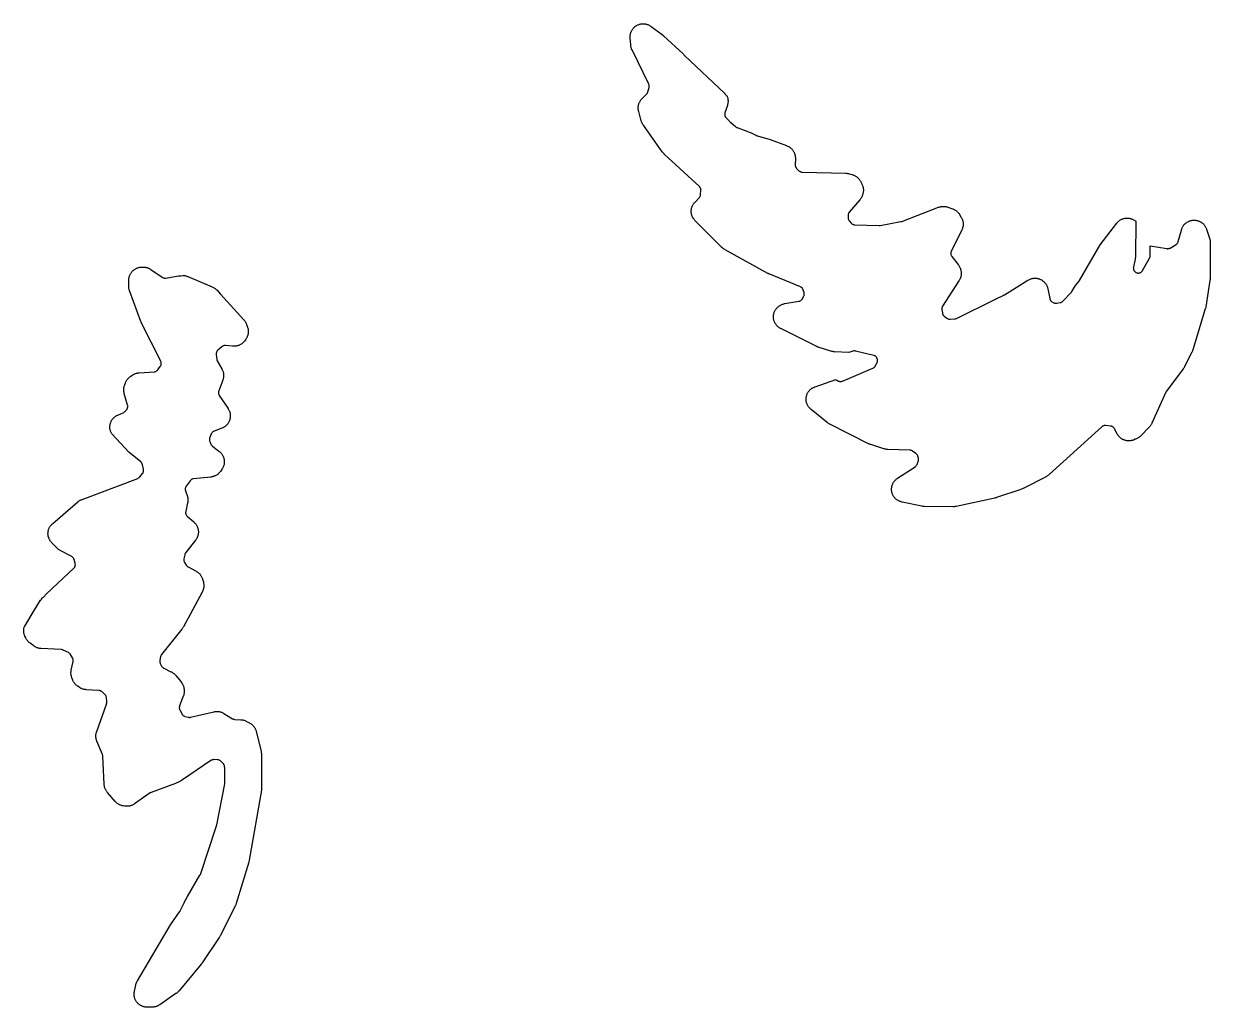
# Model space of a CAD drawing. Header units: millimetres. Extents: x 14 to 181, y 40 to 292.
# Drawn here: x 13.6 to 85, y 83.3 to 142.5 of the extents above; entities that cross this region are included whole.
import ezdxf

# ---------------------------------------------------------------- set-up
doc = ezdxf.new("R2010")
doc.units = ezdxf.units.MM
doc.layers.add('CUT', color=7, linetype='CONTINUOUS')

msp = doc.modelspace()

# ---------------------------------------------------------------- linework, layer by layer
at = {"layer": 'CUT'}
for points in [[(51.0946, 142.4201), (51.1366, 142.4053), (51.1675, 142.3928), (51.2078, 142.3739), (51.2373, 142.3584), (51.2756, 142.3357), (51.3127, 142.3111), (51.3309, 142.2984), (51.9989, 141.8071), (52.0186, 141.7918), (52.0667, 141.752), (52.0856, 141.7356), (53.266, 140.6464), (53.2838, 140.616), (53.2992, 140.5924), (53.3168, 140.5703), (53.3363, 140.5499), (55.7594, 138.254), (55.775, 138.2384), (55.8056, 138.2065), (55.8345, 138.1731), (55.8549, 138.1471), (55.8804, 138.111), (55.8982, 138.0831), (55.9201, 138.0447), (55.921, 138.0427), (55.9298, 138.0144), (55.9404, 137.9732), (55.947, 137.9419), (55.9537, 137.8998), (55.9572, 137.868), (55.9598, 137.8255), (55.9603, 137.7935), (55.959, 137.7509), (55.9565, 137.7191), (55.9511, 137.6768), (55.9455, 137.6453), (55.9362, 137.6037), (55.9248, 137.5626), (55.9187, 137.5422), (55.7729, 137.0967), (55.7654, 137.0695), (55.7605, 137.0417), (55.7582, 137.0136), (55.7585, 136.9853), (55.7616, 136.9572), (55.7672, 136.9296), (55.7755, 136.9026), (55.7862, 136.8764), (55.7993, 136.8515), (55.8148, 136.8278), (55.8324, 136.8057), (55.8519, 136.7854), (55.992, 136.6531), (56.0036, 136.6325), (56.0221, 136.6067), (56.0432, 136.5829), (56.0667, 136.5615), (56.0923, 136.5427), (56.1198, 136.5268), (56.1324, 136.5203), (56.3996, 136.2678), (56.4229, 136.2479), (56.4481, 136.2305), (56.475, 136.2158), (56.5032, 136.2039), (57.3529, 135.8951), (57.6727, 135.7313), (57.6978, 135.7199), (57.7237, 135.7108), (58.4866, 135.4832), (59.4839, 135.1208), (59.504, 135.113), (59.5437, 135.0963), (59.5825, 135.0778), (59.6109, 135.0626), (59.6479, 135.0405), (59.6747, 135.0226), (59.7093, 134.9971), (59.7343, 134.9767), (59.7664, 134.948), (59.7893, 134.9253), (59.8184, 134.8936), (59.8391, 134.8689), (59.8651, 134.8346), (59.8833, 134.808), (59.9059, 134.7713), (59.9215, 134.7431), (59.9405, 134.7045), (59.9533, 134.6749), (59.9685, 134.6346), (59.9784, 134.604), (59.9897, 134.5624), (59.9967, 134.5309), (60.0039, 134.4885), (60.0078, 134.4565), (60.011, 134.4136), (60.0121, 134.3706), (60.0122, 134.3491), (60.004, 133.9716), (60.0048, 133.9418), (60.0086, 133.9122), (60.0153, 133.8831), (60.0249, 133.8549), (60.0372, 133.8277), (60.0522, 133.8019), (60.0696, 133.7777), (60.0894, 133.7553), (60.227, 133.6146), (60.2482, 133.5949), (60.2713, 133.5774), (60.2959, 133.5621), (60.3218, 133.5493), (60.3489, 133.539), (60.3768, 133.5314), (60.4053, 133.5266), (60.4342, 133.5245), (63.049, 133.4606), (63.0685, 133.4597), (63.1074, 133.4571), (63.1463, 133.4527), (63.1752, 133.4482), (63.2135, 133.4405), (63.2514, 133.4312), (63.2702, 133.4261), (63.435, 133.3779), (63.4563, 133.371), (63.4986, 133.3563), (63.5401, 133.3395), (63.5706, 133.3254), (63.6103, 133.3045), (63.6391, 133.2874), (63.6765, 133.2628), (63.7036, 133.2429), (63.7383, 133.2146), (63.7633, 133.1921), (63.795, 133.1605), (63.8176, 133.1357), (63.8461, 133.1011), (63.8661, 133.0741), (63.8909, 133.0369), (63.9139, 132.9984), (63.9249, 132.9789), (64.0106, 132.8178), (64.0203, 132.7985), (64.0388, 132.7593), (64.0553, 132.7193), (64.0663, 132.6888), (64.0789, 132.6474), (64.0869, 132.6159), (64.0955, 132.5735), (64.1004, 132.5414), (64.1049, 132.4984), (64.1067, 132.466), (64.107, 132.4227), (64.1057, 132.3903), (64.1019, 132.3472), (64.0975, 132.315), (64.0895, 132.2725), (64.082, 132.2409), (64.07, 132.1993), (64.056, 132.1584), (64.0485, 132.138), (64.0357, 132.1057), (64.0259, 132.083), (64.0053, 132.0383), (63.9822, 131.9947), (63.9631, 131.963), (63.9354, 131.9222), (63.9055, 131.8831), (63.89, 131.8639), (63.2564, 131.1215), (63.2387, 131.0987), (63.2234, 131.0744), (63.2104, 131.0486), (63.2, 131.0218), (63.1922, 130.9941), (63.1871, 130.9657), (63.1847, 130.937), (63.1851, 130.9082), (63.1947, 130.7527), (63.1979, 130.7237), (63.2039, 130.6951), (63.2127, 130.6672), (63.2242, 130.6404), (63.2382, 130.6147), (63.2546, 130.5906), (63.2733, 130.5682), (63.3754, 130.457), (63.3966, 130.4362), (63.4197, 130.4175), (63.4446, 130.4012), (63.471, 130.3875), (63.4986, 130.3764), (63.5271, 130.3681), (63.5563, 130.3627), (63.5859, 130.3602), (65.0514, 130.3096), (65.0845, 130.3103), (65.1172, 130.3146), (66.3592, 130.5483), (66.3854, 130.5545), (66.4109, 130.563), (68.6336, 131.4139), (68.6549, 131.4214), (68.6978, 131.4354), (68.7414, 131.4473), (68.7745, 131.4545), (68.819, 131.4619), (68.8526, 131.4658), (68.8977, 131.4687), (68.9315, 131.4692), (68.9766, 131.4675), (69.0103, 131.4646), (69.0551, 131.4585), (69.0883, 131.4522), (69.1322, 131.4416), (69.1755, 131.4288), (69.197, 131.4219), (69.4631, 131.3286), (69.4842, 131.3206), (69.5259, 131.3036), (69.5667, 131.2845), (69.5965, 131.2687), (69.6352, 131.2456), (69.6633, 131.2269), (69.6995, 131.2001), (69.7256, 131.1786), (69.7589, 131.1483), (69.7827, 131.1244), (69.8128, 131.0909), (69.8341, 131.0647), (69.8608, 131.0284), (69.8855, 130.9908), (69.8975, 130.9716), (69.9972, 130.8023), (70.008, 130.7827), (70.0288, 130.7431), (70.0476, 130.7024), (70.0601, 130.6713), (70.0748, 130.629), (70.0841, 130.5968), (70.0945, 130.5532), (70.1006, 130.5202), (70.1066, 130.4759), (70.1094, 130.4424), (70.111, 130.3977), (70.1105, 130.3641), (70.1075, 130.3195), (70.1037, 130.2861), (70.0963, 130.242), (70.0892, 130.2092), (70.0775, 130.166), (70.0671, 130.1341), (70.0512, 130.0922), (70.0332, 130.0512), (70.0237, 130.031), (69.3971, 128.7771), (69.3848, 128.7491), (69.3755, 128.72), (69.3691, 128.6901), (69.3659, 128.6597), (69.3657, 128.6291), (69.3687, 128.5987), (69.3748, 128.5687), (69.3838, 128.5395), (69.3958, 128.5114), (69.4107, 128.4846), (69.4281, 128.4595), (69.8063, 127.9705), (69.8207, 127.9508), (69.8484, 127.9107), (69.8738, 127.8692), (69.8912, 127.8371), (69.912, 127.793), (69.9258, 127.7592), (69.9418, 127.7132), (69.9552, 127.6664), (69.9612, 127.6428), (69.9684, 127.6114), (69.9729, 127.5894), (69.9807, 127.5452), (69.9863, 127.5006), (69.9888, 127.467), (69.9899, 127.422), (69.9891, 127.3884), (69.9857, 127.3436), (69.9815, 127.3101), (69.9737, 127.2659), (69.9662, 127.2331), (69.954, 127.1898), (69.9433, 127.1579), (69.9268, 127.1161), (69.9129, 127.0854), (69.8924, 127.0454), (69.8699, 127.0065), (69.8581, 126.9873), (68.8755, 125.4702), (68.8605, 125.4441), (68.8481, 125.4167), (68.8385, 125.3881), (68.8318, 125.3588), (68.8281, 125.3289), (68.8275, 125.2988), (68.8298, 125.2688), (68.8564, 125.0618), (68.8616, 125.0328), (68.8696, 125.0044), (68.8804, 124.9769), (68.8938, 124.9506), (68.9098, 124.9258), (68.9281, 124.9027), (68.9485, 124.8814), (68.971, 124.8623), (69.1337, 124.7371), (69.1591, 124.7195), (69.1862, 124.7047), (69.2146, 124.6927), (69.2441, 124.6837), (69.2744, 124.6778), (69.3051, 124.675), (69.336, 124.6754), (69.5938, 124.692), (69.6233, 124.6954), (69.6523, 124.7016), (69.6806, 124.7107), (69.7078, 124.7226), (72.054, 125.8853), (72.0699, 125.8927), (72.0943, 125.9051), (72.0973, 125.9067), (72.5511, 126.1316), (72.5631, 126.1379), (72.5794, 126.1469), (72.5912, 126.1538), (74.0099, 127.0248), (74.0285, 127.0357), (74.0664, 127.0565), (74.1052, 127.0754), (74.1349, 127.0882), (74.1754, 127.1034), (74.2062, 127.1133), (74.2479, 127.1245), (74.2795, 127.1314), (74.3221, 127.1385), (74.3542, 127.1424), (74.3973, 127.1454), (74.4297, 127.1461), (74.4728, 127.145), (74.5051, 127.1426), (74.548, 127.1374), (74.5799, 127.1319), (74.6221, 127.1226), (74.6533, 127.1141), (74.6944, 127.1008), (74.7246, 127.0893), (74.7642, 127.0721), (74.7933, 127.0578), (74.8311, 127.0369), (74.8586, 127.0199), (74.8942, 126.9954), (74.9199, 126.9758), (74.953, 126.9481), (74.9768, 126.9261), (75.0071, 126.8953), (75.0286, 126.8712), (75.0558, 126.8376), (75.075, 126.8115), (75.0988, 126.7755), (75.1154, 126.7477), (75.1356, 126.7096), (75.1494, 126.6803), (75.166, 126.6404), (75.1769, 126.6099), (75.1895, 126.5686), (75.2002, 126.5268), (75.205, 126.5057), (75.3244, 125.9183), (75.3317, 125.8897), (75.3418, 125.8618), (75.3546, 125.8352), (75.37, 125.8099), (75.3878, 125.7862), (75.4078, 125.7644), (75.4299, 125.7447), (75.4538, 125.7273), (75.4793, 125.7123), (75.5586, 125.6708), (75.5838, 125.6591), (75.61, 125.6497), (75.6369, 125.6429), (75.6643, 125.6385), (75.692, 125.6367), (75.7198, 125.6374), (75.7474, 125.6408), (75.9416, 125.6734), (75.9727, 125.6804), (76.0029, 125.6906), (76.0318, 125.7039), (76.0592, 125.7203), (76.0847, 125.7394), (76.108, 125.7612), (76.61, 126.2825), (76.6325, 126.3087), (76.6518, 126.3374), (76.8731, 126.71), (77.0814, 126.9656), (77.0957, 126.9847), (77.1085, 127.0048), (78.35, 129.1496), (79.3492, 130.4486), (79.3634, 130.4661), (79.3925, 130.5002), (79.4233, 130.5329), (79.4476, 130.5563), (79.4815, 130.5857), (79.508, 130.6065), (79.5447, 130.6325), (79.5731, 130.6505), (79.6122, 130.6726), (79.6423, 130.6877), (79.6834, 130.7059), (79.7148, 130.7179), (79.7576, 130.7319), (79.79, 130.7407), (79.8339, 130.7503), (79.8671, 130.7559), (79.9118, 130.7611), (79.9454, 130.7633), (79.9903, 130.764), (80.0239, 130.7628), (80.0687, 130.7591), (80.1021, 130.7546), (80.1462, 130.7463), (80.179, 130.7385), (80.2221, 130.7259), (80.2539, 130.7149), (80.2956, 130.6981), (80.3261, 130.6839), (80.3659, 130.663), (80.3949, 130.6459), (80.4324, 130.6211), (80.4595, 130.6012), (80.4944, 130.5728), (80.5061, 130.5622), (80.4771, 128.4624), (80.4763, 128.4401), (80.4735, 128.3956), (80.4684, 128.3513), (80.4612, 128.3073), (80.4571, 128.2854), (80.3566, 127.8186), (80.3518, 127.7895), (80.3499, 127.7601), (80.3509, 127.7307), (80.3547, 127.7015), (80.3614, 127.6728), (80.3709, 127.6449), (80.3831, 127.6181), (80.3979, 127.5926), (80.415, 127.5687), (80.4345, 127.5466), (80.456, 127.5265), (80.4794, 127.5086), (80.5044, 127.4931), (80.5308, 127.4801), (80.5584, 127.4697), (80.5869, 127.4621), (80.6159, 127.4574), (80.6453, 127.4555), (80.6747, 127.4565), (80.7039, 127.4604), (80.7326, 127.4671), (80.7605, 127.4766), (80.7873, 127.4888), (80.8128, 127.5035), (80.8367, 127.5207), (80.8588, 127.5402), (80.8789, 127.5617), (80.8968, 127.5851), (80.9123, 127.6101), (81.3249, 128.3554), (81.3382, 128.3826), (81.3486, 128.4109), (81.3562, 128.4401), (81.3608, 128.4699), (81.3624, 128.5001), (81.3637, 129.0836), (82.3607, 128.9234), (82.3902, 128.9201), (82.42, 128.9198), (82.4496, 128.9224), (82.4788, 128.928), (82.5073, 128.9364), (82.5348, 128.9476), (82.5611, 128.9614), (82.922, 129.1751), (82.9462, 129.1911), (82.9687, 129.2093), (82.9894, 129.2296), (83.0081, 129.2518), (83.0244, 129.2757), (83.0385, 129.301), (83.05, 129.3276), (83.0588, 129.3552), (83.2444, 130.0441), (83.2507, 130.0653), (83.2642, 130.1074), (83.2799, 130.1487), (83.2931, 130.1791), (83.3127, 130.2187), (83.3288, 130.2476), (83.3522, 130.2851), (83.3711, 130.3123), (83.3981, 130.3474), (83.4196, 130.3726), (83.4498, 130.4048), (83.4737, 130.4278), (83.507, 130.4569), (83.533, 130.4774), (83.5689, 130.5031), (83.5968, 130.5209), (83.6352, 130.543), (83.6646, 130.558), (83.705, 130.5762), (83.7358, 130.5883), (83.7777, 130.6024), (83.8095, 130.6114), (83.8526, 130.6213), (83.8852, 130.6272), (83.9291, 130.6328), (83.9621, 130.6354), (84.0063, 130.6367), (84.0394, 130.6361), (84.0835, 130.6331), (84.1164, 130.6292), (84.16, 130.6219), (84.1923, 130.6148), (84.235, 130.6032), (84.2665, 130.593), (84.3078, 130.5772), (84.3381, 130.564), (84.3777, 130.5443), (84.4066, 130.5281), (84.444, 130.5046), (84.4712, 130.4857), (84.5062, 130.4586), (84.5314, 130.4371), (84.5635, 130.4068), (84.5864, 130.3829), (84.6155, 130.3495), (84.6359, 130.3235), (84.6615, 130.2875), (84.6794, 130.2596), (84.7013, 130.2212), (84.7163, 130.1917), (84.7344, 130.1513), (84.7505, 130.1102), (84.758, 130.0894), (84.9363, 129.5563), (84.9435, 129.5329), (84.9564, 129.4857), (84.9668, 129.4379), (84.9727, 129.4017), (84.9778, 129.353), (84.9803, 129.3042), (84.9808, 129.2797), (84.973, 127.1378), (84.9726, 127.1206), (84.9712, 127.0863), (84.9684, 127.0521), (84.9644, 127.018), (84.962, 127.001), (84.7147, 125.4318), (84.7088, 125.4013), (84.6915, 125.3258), (84.6835, 125.2958), (83.9397, 122.8418), (83.9335, 122.823), (83.9205, 122.7858), (83.9058, 122.7492), (83.8895, 122.7133), (83.8809, 122.6955), (83.4383, 121.8233), (83.4288, 121.8057), (83.4092, 121.7709), (83.388, 121.737), (83.3653, 121.7041), (83.3536, 121.6879), (82.3425, 120.3505), (82.3237, 120.3223), (82.3081, 120.2922), (81.4704, 118.4227), (81.4616, 118.4043), (81.4432, 118.3678), (81.4233, 118.3323), (81.4071, 118.3063), (81.384, 118.2727), (81.3655, 118.2484), (81.3395, 118.217), (81.312, 118.1869), (81.2979, 118.1721), (80.7721, 117.6448), (80.7545, 117.6281), (80.7185, 117.5956), (80.6807, 117.5652), (80.6512, 117.5439), (80.6104, 117.5177), (80.5788, 117.4997), (80.5354, 117.478), (80.4909, 117.4588), (80.4684, 117.4497), (80.3581, 117.4088), (80.3376, 117.4017), (80.2962, 117.3886), (80.2543, 117.3775), (80.2225, 117.3707), (80.1797, 117.3637), (80.1474, 117.36), (80.1041, 117.3572), (80.0716, 117.3566), (80.0283, 117.3579), (79.9959, 117.3605), (79.9528, 117.366), (79.9208, 117.3716), (79.8785, 117.3813), (79.8472, 117.39), (79.806, 117.4036), (79.7757, 117.4153), (79.736, 117.4329), (79.707, 117.4474), (79.6692, 117.4687), (79.6417, 117.486), (79.6061, 117.5109), (79.5804, 117.5307), (79.5473, 117.5589), (79.5237, 117.5811), (79.4935, 117.6123), (79.4721, 117.6367), (79.4451, 117.6707), (79.4261, 117.6971), (79.4025, 117.7335), (79.3806, 117.7709), (79.3702, 117.79), (79.2155, 118.0878), (79.2005, 118.1134), (79.1831, 118.1374), (79.1634, 118.1596), (79.1416, 118.1797), (79.118, 118.1976), (79.0926, 118.213), (79.0659, 118.2259), (79.0381, 118.236), (79.0093, 118.2434), (78.98, 118.2479), (78.6836, 118.2785), (78.6557, 118.28), (78.6277, 118.279), (78.5999, 118.2753), (78.5727, 118.2691), (78.5461, 118.2604), (78.5204, 118.2492), (78.4959, 118.2357), (78.4727, 118.2199), (78.4511, 118.2021), (75.2877, 115.3278), (75.2726, 115.3147), (75.2419, 115.2892), (75.2102, 115.2651), (75.1856, 115.2481), (75.1518, 115.2269), (75.1171, 115.2072), (75.0995, 115.1978), (73.7155, 114.4923), (73.6858, 114.4785), (73.6103, 114.4467), (73.5797, 114.4351), (72.1257, 113.9441), (72.1015, 113.9367), (72.0407, 113.9199), (72.0161, 113.9139), (69.6979, 113.4118), (69.6733, 113.4071), (69.6237, 113.3993), (69.5738, 113.3942), (69.5237, 113.3919), (69.4986, 113.3914), (67.7883, 113.4084), (67.7665, 113.4092), (67.723, 113.4117), (67.6796, 113.4164), (67.6365, 113.4231), (67.6151, 113.427), (66.4384, 113.6704), (66.4169, 113.6754), (66.3741, 113.6865), (66.332, 113.6996), (66.3009, 113.711), (66.2602, 113.7282), (66.2304, 113.7426), (66.1916, 113.7637), (66.1633, 113.781), (66.1268, 113.8058), (66.1004, 113.8257), (66.0664, 113.854), (66.0421, 113.8764), (66.0111, 113.9079), (65.9891, 113.9326), (65.9613, 113.967), (65.9418, 113.9937), (65.9176, 114.0307), (65.9008, 114.0592), (65.8803, 114.0983), (65.8664, 114.1284), (65.8498, 114.1693), (65.8389, 114.2006), (65.8264, 114.2429), (65.8187, 114.2751), (65.8104, 114.3185), (65.8058, 114.3513), (65.8019, 114.3953), (65.8005, 114.4284), (65.8009, 114.4725), (65.8028, 114.5056), (65.8075, 114.5495), (65.8126, 114.5822), (65.8216, 114.6255), (65.8299, 114.6575), (65.8431, 114.6996), (65.8545, 114.7307), (65.8718, 114.7714), (65.8862, 114.8012), (65.9074, 114.84), (65.9246, 114.8682), (65.9495, 114.9047), (65.9694, 114.9311), (65.9978, 114.965), (66.0202, 114.9893), (66.0517, 115.0203), (66.0764, 115.0423), (66.1108, 115.07), (66.1466, 115.096), (66.1647, 115.1086), (67.2196, 115.7998), (67.2446, 115.818), (67.2675, 115.8387), (67.2882, 115.8617), (67.3064, 115.8867), (67.322, 115.9134), (67.3347, 115.9416), (67.4065, 116.1256), (67.4153, 116.1517), (67.4217, 116.1784), (67.4257, 116.2057), (67.4271, 116.2331), (67.4259, 116.2606), (67.4223, 116.2879), (67.4162, 116.3147), (67.3826, 116.4362), (67.3733, 116.4643), (67.3613, 116.4914), (67.3467, 116.5172), (67.3296, 116.5414), (67.3102, 116.5637), (67.2887, 116.5841), (67.2653, 116.6022), (67.0587, 116.7465), (67.0341, 116.762), (67.0082, 116.775), (66.9811, 116.7854), (66.9532, 116.7932), (66.9246, 116.7982), (66.8956, 116.8005), (65.5703, 116.8391), (65.5493, 116.8402), (65.5074, 116.8434), (65.4656, 116.8486), (65.4345, 116.8539), (65.3934, 116.8629), (65.3528, 116.8739), (65.3326, 116.8798), (64.5447, 117.1321), (64.5281, 117.1377), (64.495, 117.1497), (64.4625, 117.163), (64.4305, 117.1776), (64.4147, 117.1852), (62.0808, 118.3593), (62.0592, 118.3709), (62.0168, 118.3952), (61.9757, 118.4218), (61.9362, 118.4506), (61.9168, 118.4655), (60.9547, 119.2496), (60.9382, 119.2637), (60.9059, 119.2927), (60.875, 119.3233), (60.853, 119.3473), (60.8252, 119.3807), (60.8056, 119.4067), (60.7812, 119.4426), (60.7642, 119.4704), (60.7434, 119.5085), (60.7291, 119.5377), (60.7121, 119.5777), (60.7007, 119.6082), (60.6876, 119.6496), (60.6792, 119.681), (60.6701, 119.7235), (60.6649, 119.7556), (60.6599, 119.7988), (60.6578, 119.8313), (60.657, 119.8747), (60.658, 119.9072), (60.6614, 119.9505), (60.6655, 119.9828), (60.6731, 120.0256), (60.6804, 120.0573), (60.692, 120.0992), (60.7023, 120.1301), (60.7179, 120.1706), (60.7311, 120.2003), (60.7506, 120.2392), (60.7666, 120.2675), (60.7897, 120.3043), (60.8084, 120.3309), (60.835, 120.3653), (60.8561, 120.39), (60.8859, 120.4217), (60.9093, 120.4443), (60.942, 120.4729), (60.9674, 120.4931), (61.0027, 120.5185), (61.0301, 120.5361), (61.0676, 120.558), (61.0965, 120.5729), (61.136, 120.591), (61.1763, 120.6072), (61.1967, 120.6148), (62.4394, 121.0444), (62.4566, 121.0309), (62.4813, 121.0152), (62.5075, 121.002), (62.615, 120.9542), (62.6437, 120.9431), (62.6734, 120.9351), (62.7037, 120.9301), (62.7344, 120.9283), (62.7651, 120.9296), (62.7955, 120.934), (62.8253, 120.9416), (62.8542, 120.9521), (64.6739, 121.7244), (64.6992, 121.7366), (64.7232, 121.751), (64.7458, 121.7676), (64.7667, 121.7863), (64.7858, 121.8068), (64.8029, 121.829), (64.8178, 121.8528), (64.9205, 122.0341), (64.9338, 122.0605), (64.9444, 122.0881), (64.9523, 122.1166), (64.9573, 122.1457), (64.9594, 122.1752), (64.9586, 122.2048), (64.9549, 122.2341), (64.9506, 122.2585), (64.9442, 122.2868), (64.9351, 122.3143), (64.9233, 122.3408), (64.9091, 122.3661), (64.8925, 122.3899), (64.8737, 122.4119), (64.8529, 122.432), (64.8302, 122.4501), (64.8058, 122.4658), (64.7801, 122.4792), (64.7532, 122.4899), (64.7253, 122.4981), (63.6359, 122.7603), (63.6086, 122.7655), (63.581, 122.7682), (63.5532, 122.7684), (63.5255, 122.7659), (63.4981, 122.7609), (63.4714, 122.7534), (63.2322, 122.6741), (62.3616, 122.717), (62.3423, 122.7183), (62.3039, 122.7219), (62.2656, 122.7271), (62.2371, 122.7322), (62.1994, 122.7407), (62.1622, 122.7507), (62.1436, 122.7562), (61.4402, 122.979), (61.4237, 122.9846), (61.391, 122.9964), (61.3588, 123.0094), (61.3271, 123.0236), (61.3114, 123.0311), (59.1388, 124.1112), (59.1189, 124.1217), (59.0797, 124.1437), (59.0416, 124.1677), (59.014, 124.187), (58.9785, 124.2146), (58.953, 124.2366), (58.9204, 124.2677), (58.8972, 124.2921), (58.8679, 124.3263), (58.8473, 124.3529), (58.8215, 124.3898), (58.8036, 124.4184), (58.7817, 124.4577), (58.7668, 124.4879), (58.7489, 124.5292), (58.737, 124.5607), (58.7233, 124.6036), (58.7147, 124.6362), (58.7054, 124.6802), (58.7, 124.7135), (58.6951, 124.7582), (58.6931, 124.7918), (58.6927, 124.8368), (58.6941, 124.8705), (58.6982, 124.9153), (58.703, 124.9487), (58.7115, 124.9928), (58.7196, 125.0256), (58.7325, 125.0687), (58.7438, 125.1004), (58.7609, 125.142), (58.7753, 125.1725), (58.7965, 125.2122), (58.8139, 125.2411), (58.839, 125.2784), (58.8592, 125.3054), (58.8878, 125.3401), (58.9106, 125.3649), (58.9426, 125.3966), (58.9761, 125.4265), (58.9933, 125.4411), (58.9971, 125.4442), (59.0156, 125.4583), (59.0533, 125.4857), (59.0923, 125.511), (59.1225, 125.5285), (59.164, 125.5496), (59.1958, 125.5639), (59.2392, 125.5807), (59.2724, 125.5915), (59.3173, 125.6037), (59.3628, 125.6136), (59.3857, 125.6179), (60.2182, 125.7537), (60.2481, 125.7602), (60.2772, 125.7697), (60.3052, 125.782), (60.3317, 125.7972), (60.3566, 125.815), (60.3795, 125.8352), (60.4003, 125.8577), (60.4187, 125.8821), (60.4344, 125.9083), (60.5103, 126.0502), (60.5228, 126.0764), (60.5326, 126.1037), (60.5398, 126.1318), (60.5442, 126.1605), (60.5458, 126.1895), (60.5446, 126.2185), (60.5406, 126.2472), (60.5339, 126.2754), (60.4879, 126.4338), (60.4781, 126.4621), (60.4655, 126.4893), (60.4503, 126.5151), (60.4326, 126.5392), (60.4126, 126.5615), (60.3904, 126.5817), (60.3664, 126.5995), (60.3407, 126.6149), (60.3136, 126.6276), (58.4653, 127.3851), (58.4417, 127.3956), (58.3835, 127.4234), (58.3606, 127.4352), (55.7868, 128.8536), (55.7687, 128.8641), (55.733, 128.886), (55.6983, 128.9095), (55.6732, 128.9284), (55.6409, 128.955), (55.6099, 128.9832), (55.5947, 128.9976), (53.9848, 130.6), (53.9697, 130.6158), (53.9403, 130.6481), (53.9124, 130.6818), (53.8928, 130.708), (53.8684, 130.7442), (53.8514, 130.7722), (53.8306, 130.8106), (53.8165, 130.8401), (53.7995, 130.8804), (53.7883, 130.9111), (53.7753, 130.9528), (53.7671, 130.9845), (53.7582, 131.0273), (53.7531, 131.0596), (53.7484, 131.103), (53.7464, 131.1357), (53.746, 131.1794), (53.7472, 131.2121), (53.751, 131.2556), (53.7554, 131.2881), (53.7634, 131.331), (53.7709, 131.3629), (53.783, 131.4048), (53.7936, 131.4358), (53.8097, 131.4764), (53.8233, 131.5062), (53.8433, 131.5451), (53.8596, 131.5734), (53.8833, 131.6101), (53.9023, 131.6367), (53.9294, 131.671), (53.9582, 131.7039), (53.9729, 131.72), (54.2284, 131.9853), (54.248, 132.0078), (54.2653, 132.0323), (54.2801, 132.0583), (54.2923, 132.0856), (54.3016, 132.114), (54.3081, 132.1432), (54.3116, 132.1729), (54.3282, 132.4166), (54.3288, 132.4463), (54.3264, 132.4759), (54.3211, 132.5052), (54.313, 132.5337), (54.302, 132.5613), (54.2884, 132.5877), (54.2722, 132.6126), (54.2537, 132.6358), (54.2329, 132.6571), (52.1251, 134.6117), (52.1086, 134.6278), (52.0765, 134.6608), (52.0461, 134.6954), (52.0176, 134.7315), (52.0037, 134.7499), (50.8672, 136.3477), (50.8562, 136.364), (50.8348, 136.3971), (50.8149, 136.431), (50.801, 136.4571), (50.7842, 136.4926), (50.7727, 136.5198), (50.759, 136.5567), (50.7469, 136.5941), (50.7413, 136.613), (50.585, 137.1815), (50.5797, 137.2027), (50.5702, 137.2455), (50.5628, 137.2887), (50.5588, 137.3213), (50.5555, 137.3649), (50.5547, 137.3978), (50.5558, 137.4416), (50.5582, 137.4743), (50.5635, 137.5178), (50.569, 137.5502), (50.5786, 137.5929), (50.5872, 137.6246), (50.6009, 137.6662), (50.6126, 137.6969), (50.6302, 137.737), (50.6449, 137.7664), (50.6663, 137.8046), (50.6837, 137.8324), (50.7088, 137.8684), (50.7288, 137.8943), (50.7573, 137.9277), (50.7873, 137.9596), (50.8027, 137.9752), (51.0577, 138.2212), (51.0769, 138.2414), (51.094, 138.2634), (51.1091, 138.2869), (51.1219, 138.3116), (51.1324, 138.3375), (51.1404, 138.3642), (51.205, 138.6216), (51.2108, 138.651), (51.2137, 138.6808), (51.2135, 138.7108), (51.2104, 138.7406), (51.2043, 138.7699), (51.1954, 138.7985), (51.1836, 138.826), (50.1836, 140.8767), (50.1747, 140.8963), (50.1577, 140.9357), (50.1426, 140.976), (50.1328, 141.0067), (50.1216, 141.0482), (50.1148, 141.0797), (50.1076, 141.1221), (50.1025, 141.1648), (50.1005, 141.1862), (50.0707, 141.6034), (50.0696, 141.6256), (50.0687, 141.6701), (50.0699, 141.7146), (50.0725, 141.7478), (50.0781, 141.792), (50.0839, 141.8248), (50.0939, 141.8682), (50.1029, 141.9003), (50.1171, 141.9425), (50.1293, 141.9735), (50.1476, 142.0141), (50.1628, 142.0438), (50.185, 142.0823), (50.2031, 142.1104), (50.229, 142.1466), (50.2497, 142.1727), (50.2791, 142.2061), (50.3023, 142.2301), (50.3348, 142.2604), (50.3603, 142.282), (50.3956, 142.309), (50.4231, 142.3279), (50.461, 142.3513), (50.4902, 142.3674), (50.5301, 142.3869), (50.5608, 142.4001), (50.6025, 142.4156), (50.6343, 142.4256), (50.6774, 142.4369), (50.71, 142.4438), (50.7539, 142.4507), (50.7871, 142.4543), (50.8315, 142.4569), (50.8649, 142.4572), (50.9093, 142.4555), (50.9425, 142.4525), (50.9866, 142.4463), (51.0194, 142.44), (51.0626, 142.4295)], [(16.5707, 110.298), (16.553, 110.3226), (16.5328, 110.3453), (16.5105, 110.3659), (16.4862, 110.3841), (16.4602, 110.3998), (15.7708, 110.7683), (15.7512, 110.7794), (15.7127, 110.8026), (15.6754, 110.8276), (15.6484, 110.8477), (15.6138, 110.8763), (15.5807, 110.9067), (15.5645, 110.9222), (15.2692, 111.2206), (15.2543, 111.2365), (15.2252, 111.2688), (15.1978, 111.3025), (15.1785, 111.3287), (15.1544, 111.3649), (15.1377, 111.3929), (15.1172, 111.4312), (15.1033, 111.4606), (15.0867, 111.5008), (15.0756, 111.5314), (15.0629, 111.573), (15.0549, 111.6046), (15.0463, 111.6472), (15.0413, 111.6793), (15.0368, 111.7226), (15.035, 111.7551), (15.0347, 111.7986), (15.0361, 111.8311), (15.04, 111.8744), (15.0445, 111.9066), (15.0525, 111.9494), (15.0601, 111.981), (15.0722, 112.0228), (15.0828, 112.0536), (15.0989, 112.0939), (15.1125, 112.1236), (15.1324, 112.1622), (15.1487, 112.1904), (15.1723, 112.2269), (15.1912, 112.2534), (15.2182, 112.2875), (15.2396, 112.312), (15.2698, 112.3433), (15.3014, 112.3731), (15.3176, 112.3876), (16.8334, 113.6849), (16.8485, 113.6972), (16.8792, 113.7213), (16.9109, 113.744), (16.9354, 113.76), (16.969, 113.7798), (16.9947, 113.7936), (17.0299, 113.8105), (17.0658, 113.8259), (17.0839, 113.8331), (20.4342, 115.0976), (20.4633, 115.1105), (20.491, 115.1263), (20.5168, 115.145), (20.5404, 115.1663), (20.5617, 115.19), (20.7246, 115.3919), (20.7424, 115.4165), (20.7577, 115.4428), (20.7703, 115.4706), (20.78, 115.4995), (20.7867, 115.5292), (20.7903, 115.5594), (20.7909, 115.5899), (20.7884, 115.6202), (20.7828, 115.6502), (20.7151, 115.9324), (20.7073, 115.9592), (20.6971, 115.9852), (20.6844, 116.0102), (20.6696, 116.0338), (20.6526, 116.056), (20.6335, 116.0765), (20.6127, 116.0951), (19.895, 116.6792), (19.411, 117.1925), (18.8765, 117.7744), (18.8669, 117.7897), (18.8504, 117.8192), (18.8304, 117.8598), (18.817, 117.8909), (18.8012, 117.9332), (18.7909, 117.9655), (18.7794, 118.0092), (18.7724, 118.0423), (18.7654, 118.087), (18.7618, 118.1206), (18.7592, 118.1658), (18.759, 118.1996), (18.761, 118.2448), (18.7642, 118.2785), (18.7707, 118.3232), (18.7773, 118.3565), (18.7883, 118.4003), (18.7981, 118.4327), (18.8135, 118.4752), (18.8265, 118.5065), (18.846, 118.5472), (18.8622, 118.577), (18.8857, 118.6156), (18.9047, 118.6436), (18.932, 118.6797), (18.9537, 118.7056), (18.9845, 118.7388), (19.0087, 118.7624), (19.0426, 118.7923), (19.0691, 118.8134), (19.1058, 118.8397), (19.1343, 118.858), (19.1735, 118.8806), (19.2138, 118.9011), (19.2342, 118.9108), (19.5927, 119.0713), (19.6194, 119.0849), (19.6446, 119.1011), (19.668, 119.1197), (19.6895, 119.1406), (19.7088, 119.1635), (19.7734, 119.2483), (19.7908, 119.2738), (19.8055, 119.3009), (19.8173, 119.3294), (19.8261, 119.3589), (19.8319, 119.3892), (19.8345, 119.4199), (19.834, 119.4507), (19.8303, 119.4813), (19.8234, 119.5114), (19.6275, 120.2069), (19.6216, 120.23), (19.6112, 120.2764), (19.6032, 120.3233), (19.599, 120.3587), (19.596, 120.4062), (19.5957, 120.4419), (19.5977, 120.4895), (19.6011, 120.5249), (19.6082, 120.572), (19.6153, 120.607), (19.6273, 120.653), (19.6417, 120.6984), (19.6496, 120.7209), (19.6978, 120.8489), (19.7066, 120.8704), (19.7252, 120.913), (19.746, 120.9545), (19.7631, 120.9848), (19.7881, 121.024), (19.8083, 121.0524), (19.8372, 121.0888), (19.8602, 121.1149), (19.8927, 121.1481), (19.9182, 121.1717), (19.954, 121.2014), (19.9912, 121.2293), (20.0102, 121.2427), (20.111, 121.3102), (20.1309, 121.3228), (20.1713, 121.3469), (20.2129, 121.3689), (20.2449, 121.3837), (20.2886, 121.4012), (20.3219, 121.4125), (20.3672, 121.4254), (20.4016, 121.4332), (20.4479, 121.4412), (20.4947, 121.4468), (20.5181, 121.449), (21.4147, 121.5092), (21.443, 121.5124), (21.4709, 121.5183), (21.498, 121.5269), (21.5243, 121.5379), (21.5493, 121.5515), (21.573, 121.5673), (21.5951, 121.5853), (21.6154, 121.6053), (21.617, 121.6073), (21.6223, 121.6127), (21.6405, 121.6349), (21.6896, 121.701), (21.7922, 121.8362), (21.8093, 121.8613), (21.8238, 121.8881), (21.8356, 121.9162), (21.8444, 121.9453), (21.8502, 121.9752), (21.8505, 121.9792), (21.8507, 121.9803), (21.8525, 122.0007), (21.8529, 122.0055), (21.8529, 122.0057), (21.8533, 122.0103), (21.8529, 122.0404), (21.8494, 122.0704), (21.8429, 122.0999), (21.8336, 122.1285), (21.8213, 122.1561), (20.6513, 124.4744), (20.6358, 124.5098), (20.6264, 124.5332), (19.9502, 126.3536), (19.9437, 126.3724), (19.9315, 126.4103), (19.921, 126.4487), (19.9144, 126.4777), (19.9073, 126.5169), (19.9033, 126.5465), (19.8997, 126.5861), (19.8979, 126.6259), (19.8974, 126.6458), (19.8968, 127.0126), (19.8973, 127.0341), (19.8992, 127.077), (19.9033, 127.1197), (19.9078, 127.1516), (19.9159, 127.1938), (19.9234, 127.225), (19.9355, 127.2663), (19.946, 127.2967), (19.962, 127.3365), (19.9753, 127.3658), (19.995, 127.404), (20.0111, 127.4319), (20.0343, 127.468), (20.053, 127.4942), (20.0795, 127.5279), (20.1006, 127.5522), (20.1303, 127.5833), (20.1536, 127.6055), (20.186, 127.6336), (20.2114, 127.6535), (20.2464, 127.6783), (20.2735, 127.6957), (20.3107, 127.7171), (20.3393, 127.7318), (20.3784, 127.7496), (20.4083, 127.7615), (20.4489, 127.7754), (20.4798, 127.7844), (20.5216, 127.7944), (20.5532, 127.8004), (20.5957, 127.8064), (20.6385, 127.8104), (20.6599, 127.8119), (20.7213, 127.8146), (20.742, 127.8151), (20.7832, 127.815), (20.8244, 127.8131), (20.8552, 127.8102), (20.8961, 127.8045), (20.9265, 127.7988), (20.9667, 127.7893), (20.9964, 127.7809), (21.0356, 127.7678), (21.0644, 127.7567), (21.1022, 127.7401), (21.1299, 127.7263), (21.166, 127.7063), (21.2012, 127.6847), (21.2185, 127.6735), (21.9071, 127.2046), (21.9315, 127.1896), (21.9573, 127.1771), (21.9841, 127.167), (22.0118, 127.1595), (22.0401, 127.1548), (22.0687, 127.1527), (22.0973, 127.1534), (22.1258, 127.1568), (22.8917, 127.2858), (23.0333, 127.294), (23.1507, 127.3009), (23.2131, 127.3045), (23.2437, 127.3063), (23.2453, 127.3061), (23.2768, 127.3008), (23.3186, 127.2918), (23.3495, 127.2836), (23.3902, 127.2707), (23.4302, 127.2558), (23.45, 127.2479), (24.9188, 126.6222), (24.9409, 126.6121), (24.9844, 126.5907), (25.0268, 126.567), (25.0575, 126.5476), (25.097, 126.5194), (25.1215, 126.4999), (25.1428, 126.4808), (25.1726, 126.4514), (25.1872, 126.4364), (25.4203, 126.1841), (26.8165, 124.644), (26.831, 124.6273), (26.859, 124.5931), (26.8854, 124.5575), (26.9038, 124.5299), (26.9266, 124.4919), (26.9422, 124.4627), (26.9611, 124.4226), (26.978, 124.3817), (26.9859, 124.3611), (27.0405, 124.2081), (27.0476, 124.1866), (27.0606, 124.1433), (27.0714, 124.0994), (27.0779, 124.0662), (27.0843, 124.0214), (27.0874, 123.9877), (27.0892, 123.9425), (27.0889, 123.9086), (27.0862, 123.8635), (27.0825, 123.8298), (27.0753, 123.7852), (27.0682, 123.7521), (27.0566, 123.7084), (27.0462, 123.6761), (27.0302, 123.6338), (27.0167, 123.6028), (26.9965, 123.5623), (26.98, 123.5328), (26.9558, 123.4945), (26.9299, 123.4575), (26.9164, 123.4394), (26.8553, 123.3611), (26.8409, 123.3436), (26.8113, 123.3094), (26.7801, 123.2767), (26.7554, 123.2534), (26.721, 123.2241), (26.6942, 123.2034), (26.657, 123.1776), (26.6282, 123.1597), (26.5887, 123.1378), (26.5582, 123.1229), (26.5166, 123.1051), (26.4849, 123.0933), (26.4417, 123.0797), (26.4089, 123.0712), (26.3646, 123.0621), (26.3311, 123.0569), (26.2861, 123.0522), (26.2523, 123.0504), (26.207, 123.0503), (26.1619, 123.0525), (26.1393, 123.0541), (25.722, 123.0951), (25.6912, 123.0965), (25.6604, 123.0948), (25.63, 123.0899), (25.6002, 123.0819), (25.5714, 123.0709), (25.5439, 123.057), (25.5179, 123.0403), (25.4938, 123.0211), (25.2568, 122.8111), (25.2363, 122.7912), (25.2179, 122.7694), (25.2015, 122.7459), (25.1875, 122.721), (25.176, 122.6949), (25.1669, 122.6678), (25.1605, 122.64), (25.1568, 122.6117), (25.1557, 122.5831), (25.1574, 122.5546), (25.1867, 122.2811), (25.1916, 122.2504), (25.1997, 122.2204), (25.2108, 122.1913), (25.2249, 122.1636), (25.494, 121.6956), (25.5044, 121.6763), (25.5244, 121.6374), (25.5424, 121.5975), (25.5544, 121.5669), (25.5685, 121.5255), (25.5775, 121.4939), (25.5875, 121.4513), (25.5934, 121.419), (25.5991, 121.3756), (25.6019, 121.3429), (25.6034, 121.2992), (25.603, 121.2664), (25.6002, 121.2227), (25.5966, 121.1901), (25.5896, 121.1468), (25.5828, 121.1147), (25.5717, 121.0724), (25.5585, 121.0307), (25.5514, 121.0099), (25.3112, 120.3609), (25.3026, 120.334), (25.2966, 120.3063), (25.2933, 120.2782), (25.2926, 120.2499), (25.2946, 120.2216), (25.2992, 120.1937), (25.3065, 120.1663), (25.3163, 120.1398), (25.3285, 120.1142), (25.3432, 120.09), (25.8695, 119.3031), (25.8815, 119.2842), (25.9046, 119.2458), (25.9257, 119.2062), (25.94, 119.1758), (25.957, 119.1344), (25.9682, 119.1027), (25.9811, 119.0598), (25.9891, 119.0272), (25.9976, 118.9832), (26.0023, 118.9499), (26.0064, 118.9053), (26.0078, 118.8718), (26.0074, 118.8269), (26.0054, 118.7934), (26.0006, 118.7489), (25.9953, 118.7157), (25.9861, 118.6718), (25.9775, 118.6394), (25.964, 118.5966), (25.9522, 118.5652), (25.9345, 118.524), (25.9197, 118.4939), (25.8979, 118.4547), (25.8802, 118.4262), (25.8546, 118.3894), (25.8341, 118.3628), (25.8051, 118.3287), (25.782, 118.3042), (25.7497, 118.2732), (25.7243, 118.2512), (25.6891, 118.2235), (25.6617, 118.2041), (25.6238, 118.1801), (25.5946, 118.1635), (25.5546, 118.1434), (25.5136, 118.1253), (25.4929, 118.1167), (25.0306, 117.9393), (25.0028, 117.927), (24.9764, 117.9119), (24.9516, 117.8943), (24.9288, 117.8742), (24.9081, 117.8519), (24.8898, 117.8277), (24.874, 117.8017), (24.861, 117.7742), (24.7688, 117.552), (24.7589, 117.5245), (24.7517, 117.4961), (24.7474, 117.4671), (24.7459, 117.4379), (24.7472, 117.4086), (24.7514, 117.3796), (24.7584, 117.3512), (24.7682, 117.3235), (24.8366, 117.1561), (24.8504, 117.1268), (24.8673, 117.0993), (24.8871, 117.0737), (24.9095, 117.0504), (24.9343, 117.0296), (25.3215, 116.7391), (25.3385, 116.7256), (25.3719, 116.698), (25.4039, 116.6687), (25.4268, 116.6457), (25.4559, 116.6135), (25.4765, 116.5883), (25.5023, 116.5535), (25.5204, 116.5265), (25.5427, 116.4893), (25.5581, 116.4607), (25.5768, 116.4216), (25.5893, 116.3916), (25.6041, 116.3508), (25.6137, 116.3198), (25.6246, 116.2778), (25.6311, 116.246), (25.6379, 116.2031), (25.6413, 116.1708), (25.6439, 116.1275), (25.6443, 116.095), (25.6426, 116.0517), (25.6399, 116.0193), (25.6341, 115.9763), (25.6282, 115.9444), (25.6183, 115.9022), (25.6094, 115.8709), (25.5955, 115.8298), (25.5836, 115.7996), (25.5658, 115.76), (25.551, 115.7311), (25.5295, 115.6934), (25.5062, 115.6569), (25.4941, 115.6389), (25.4097, 115.5197), (25.397, 115.5025), (25.3706, 115.4688), (25.3427, 115.4364), (25.3207, 115.4131), (25.2898, 115.3835), (25.2657, 115.3625), (25.2321, 115.3359), (25.2061, 115.3172), (25.1702, 115.294), (25.1425, 115.2779), (25.1045, 115.2582), (25.0754, 115.2447), (25.0358, 115.2287), (25.0055, 115.2181), (24.9645, 115.2059), (24.9334, 115.1982), (24.8914, 115.19), (24.8491, 115.1838), (24.8279, 115.1811), (23.8013, 115.0792), (23.7736, 115.0751), (23.7464, 115.0685), (23.7199, 115.0593), (23.6944, 115.0477), (23.6701, 115.0338), (23.6471, 115.0177), (23.6258, 114.9995), (23.6063, 114.9794), (23.5887, 114.9576), (23.3511, 114.6323), (23.3351, 114.608), (23.3216, 114.5823), (23.3106, 114.5554), (23.3022, 114.5276), (23.2966, 114.4991), (23.2938, 114.4702), (23.2937, 114.4411), (23.2965, 114.4122), (23.3021, 114.3836), (23.3104, 114.3558), (23.4103, 114.0716), (23.4168, 114.052), (23.4287, 114.0124), (23.4387, 113.9723), (23.4449, 113.9419), (23.4513, 113.901), (23.4546, 113.8702), (23.4572, 113.829), (23.4577, 113.798), (23.4565, 113.7567), (23.4541, 113.7258), (23.4491, 113.6847), (23.4422, 113.644), (23.4383, 113.6236), (23.3246, 113.0989), (23.3198, 113.0701), (23.3178, 113.0409), (23.3187, 113.0117), (23.3225, 112.9827), (23.329, 112.9542), (23.3383, 112.9265), (23.3502, 112.8998), (23.3647, 112.8744), (23.3815, 112.8505), (23.4007, 112.8284), (23.4218, 112.8082), (23.8045, 112.4781), (23.8204, 112.4637), (23.8516, 112.4341), (23.8813, 112.4031), (23.9024, 112.3788), (23.929, 112.345), (23.9477, 112.3189), (23.971, 112.2827), (23.9871, 112.2549), (24.0068, 112.2167), (24.0202, 112.1874), (24.0362, 112.1476), (24.0467, 112.1172), (24.0589, 112.0759), (24.0665, 112.0447), (24.0746, 112.0025), (24.0792, 111.9706), (24.0832, 111.9279), (24.0847, 111.8957), (24.0847, 111.8528), (24.0831, 111.8206), (24.079, 111.7778), (24.0744, 111.746), (24.0662, 111.7038), (24.0586, 111.6726), (24.0464, 111.6314), (24.0358, 111.601), (24.0198, 111.5611), (24.0063, 111.5319), (23.9866, 111.4937), (23.9704, 111.4659), (23.9471, 111.4298), (23.9221, 111.3949), (23.9092, 111.3777), (23.3232, 110.6371), (23.3065, 110.6138), (23.2921, 110.589), (23.2801, 110.5629), (23.2707, 110.5358), (23.2639, 110.508), (23.215, 110.2551), (23.2107, 110.224), (23.2096, 110.1926), (23.2118, 110.1613), (23.2173, 110.1304), (23.226, 110.1003), (23.2377, 110.0712), (23.2525, 110.0435), (23.3505, 109.8804), (23.3655, 109.8579), (23.3824, 109.8369), (23.4011, 109.8174), (23.4215, 109.7998), (23.4434, 109.784), (23.4666, 109.7702), (23.9428, 109.5167), (23.9631, 109.5051), (24.0031, 109.4811), (24.0418, 109.455), (24.0697, 109.434), (24.1055, 109.404), (24.1311, 109.3802), (24.1636, 109.3467), (24.1867, 109.3203), (24.2155, 109.2836), (24.2357, 109.255), (24.2606, 109.2155), (24.2776, 109.185), (24.2983, 109.1431), (24.3121, 109.111), (24.3283, 109.0672), (24.3423, 109.0227), (24.3486, 109.0002), (24.3873, 108.8495), (24.392, 108.829), (24.4005, 108.7879), (24.4071, 108.7464), (24.4106, 108.7151), (24.4133, 108.6732), (24.4138, 108.6417), (24.4126, 108.5997), (24.4102, 108.5683), (24.405, 108.5266), (24.3997, 108.4956), (24.3907, 108.4546), (24.3825, 108.4242), (24.3697, 108.3841), (24.3587, 108.3546), (24.3422, 108.316), (24.324, 108.2782), (24.3144, 108.2595), (23.1809, 106.1675), (23.171, 106.1502), (23.1505, 106.1161), (23.1286, 106.083), (23.1052, 106.0509), (23.0931, 106.035), (21.8681, 104.4995), (21.8521, 104.4774), (21.8381, 104.454), (21.8264, 104.4294), (21.8169, 104.4039), (21.8097, 104.3775), (21.7629, 104.1671), (21.7579, 104.1382), (21.7558, 104.1089), (21.7566, 104.0795), (21.7602, 104.0504), (21.7666, 104.0218), (21.7759, 103.9939), (21.7878, 103.9671), (21.8679, 103.8078), (21.8817, 103.7832), (21.8978, 103.7601), (21.9161, 103.7385), (21.9362, 103.7187), (21.9581, 103.701), (21.9816, 103.6853), (22.0065, 103.672), (22.4366, 103.4664), (22.4584, 103.4552), (22.5015, 103.4316), (22.5432, 103.4058), (22.5733, 103.3847), (22.612, 103.3545), (22.6396, 103.3302), (22.6748, 103.2959), (22.7079, 103.2598), (22.7241, 103.2413), (23.0409, 102.8559), (23.0537, 102.8396), (23.0786, 102.8063), (23.1019, 102.7719), (23.1182, 102.7454), (23.1382, 102.709), (23.152, 102.681), (23.1686, 102.6429), (23.1797, 102.6139), (23.1927, 102.5744), (23.2011, 102.5444), (23.2104, 102.5039), (23.2178, 102.463), (23.2211, 102.4425), (23.2257, 102.4082), (23.2281, 102.3859), (23.2319, 102.3413), (23.2334, 102.2965), (23.2329, 102.263), (23.23, 102.2183), (23.2261, 102.185), (23.2188, 102.1408), (23.2116, 102.108), (23.1999, 102.0648), (23.1861, 102.0223), (23.1786, 102.0011), (22.9549, 101.414), (22.946, 101.3869), (22.9398, 101.359), (22.9362, 101.3307), (22.9353, 101.3021), (22.9371, 101.2736), (22.9417, 101.2454), (22.9489, 101.2178), (22.9587, 101.191), (22.971, 101.1652), (23.1029, 100.9198), (23.1172, 100.8958), (23.1337, 100.8733), (23.1523, 100.8524), (23.1726, 100.8334), (23.1947, 100.8163), (23.2183, 100.8013), (23.2431, 100.7886), (23.2691, 100.7783), (23.2958, 100.7704), (23.4758, 100.7264), (23.5036, 100.7209), (23.5318, 100.7181), (23.5602, 100.718), (23.5884, 100.7206), (23.6163, 100.7259), (25.0085, 101.0561), (25.03, 101.0606), (25.073, 101.0686), (25.1164, 101.0745), (25.1491, 101.0774), (25.1929, 101.079), (25.2258, 101.0787), (25.2695, 101.0761), (25.3021, 101.0725), (25.3454, 101.0657), (25.3776, 101.059), (25.42, 101.048), (25.4513, 101.0382), (25.4925, 101.0231), (25.5227, 101.0103), (25.5622, 100.9912), (25.6006, 100.9703), (25.6196, 100.9594), (26.1462, 100.639), (26.1722, 100.6248), (26.1996, 100.6133), (26.2279, 100.6046), (26.257, 100.5987), (26.2865, 100.5957), (26.634, 100.5775), (26.6588, 100.5755), (26.7081, 100.5702), (26.7571, 100.5622), (26.7934, 100.5541), (26.8412, 100.5407), (26.8764, 100.5287), (26.9225, 100.5102), (26.9674, 100.4891), (26.9896, 100.4779), (27.1677, 100.382), (27.1859, 100.3716), (27.2219, 100.35), (27.2568, 100.3268), (27.2822, 100.3082), (27.3148, 100.2818), (27.3383, 100.2609), (27.3683, 100.2315), (27.3897, 100.2085), (27.4169, 100.1765), (27.4361, 100.1516), (27.4601, 100.1173), (27.4769, 100.0907), (27.4977, 100.0542), (27.5119, 100.0262), (27.5292, 99.9879), (27.5407, 99.9587), (27.5543, 99.919), (27.5661, 99.8787), (27.5715, 99.8584), (27.8574, 98.6753), (27.8629, 98.6494), (27.8722, 98.5975), (27.8785, 98.5452), (27.8818, 98.4925), (27.8826, 98.4661), (27.8874, 96.4863), (27.887, 96.4668), (27.8854, 96.4277), (27.8821, 96.3887), (27.8772, 96.35), (27.8742, 96.3306), (27.1468, 92.1293), (27.1413, 92.1023), (27.1254, 92.0353), (27.1182, 92.0087), (26.3649, 89.5206), (26.3589, 89.5023), (26.3461, 89.4658), (26.3318, 89.43), (26.316, 89.3948), (26.3077, 89.3774), (25.4086, 87.5877), (25.3951, 87.5629), (25.3597, 87.5022), (25.3447, 87.4783), (24.3191, 85.949), (24.3055, 85.9297), (24.27, 85.8824), (24.2553, 85.8639), (22.9085, 84.2515), (22.8951, 84.2362), (22.8677, 84.2063), (22.839, 84.1776), (22.8165, 84.1571), (22.7854, 84.1311), (22.753, 84.1066), (22.7366, 84.0947), (21.77, 83.4274), (21.7519, 83.4155), (21.715, 83.3926), (21.6771, 83.3715), (21.648, 83.3571), (21.6082, 83.3398), (21.5778, 83.3282), (21.5366, 83.3148), (21.5052, 83.3062), (21.4628, 83.2968), (21.4308, 83.2913), (21.3877, 83.2861), (21.3445, 83.2829), (21.3228, 83.2818), (21.0344, 83.2745), (21.0119, 83.2745), (20.9668, 83.2756), (20.9219, 83.279), (20.8883, 83.2832), (20.844, 83.291), (20.811, 83.2986), (20.7676, 83.3109), (20.7356, 83.3217), (20.6937, 83.3382), (20.6629, 83.3522), (20.6229, 83.3728), (20.5937, 83.3898), (20.5558, 83.4143), (20.5285, 83.4341), (20.4933, 83.4624), (20.4681, 83.4848), (20.4359, 83.5164), (20.4131, 83.5412), (20.3842, 83.5759), (20.3639, 83.6029), (20.3387, 83.6403), (20.3213, 83.6692), (20.2999, 83.7089), (20.2854, 83.7394), (20.2682, 83.7811), (20.2568, 83.8129), (20.2438, 83.8561), (20.2357, 83.8888), (20.227, 83.9331), (20.2223, 83.9665), (20.2181, 84.0114), (20.2167, 84.0452), (20.217, 84.0902), (20.219, 84.124), (20.2239, 84.1688), (20.231, 84.2133), (20.2351, 84.2355), (20.3123, 84.6003), (20.318, 84.6241), (20.3307, 84.6713), (20.3459, 84.7178), (20.3592, 84.7519), (20.3794, 84.7964), (20.402, 84.8397), (20.4139, 84.8611), (22.4105, 88.2331), (22.9585, 89.0231), (22.9701, 89.0413), (22.9851, 89.0667), (22.9954, 89.0856), (23.2289, 89.5537), (23.229, 89.5538), (23.2374, 89.5696), (23.4255, 89.9472), (24.1763, 91.2152), (24.1912, 91.2436), (24.2029, 91.2735), (25.1755, 94.2013), (25.1809, 94.2192), (25.1874, 94.2439), (25.1916, 94.2621), (25.6798, 96.7172), (25.6844, 96.7494), (25.6855, 96.7818), (25.6693, 97.5817), (25.6704, 97.5891), (25.6735, 97.6171), (25.6739, 97.6453), (25.6716, 97.6734), (25.6669, 97.7001), (25.6664, 97.7228), (25.6642, 97.7538), (25.6588, 97.7843), (25.6502, 97.8142), (25.6386, 97.843), (25.6241, 97.8704), (25.6069, 97.8962), (25.587, 97.9201), (25.4499, 98.0687), (25.429, 98.0893), (25.4063, 98.1076), (25.3818, 98.1237), (25.3559, 98.1374), (25.3288, 98.1484), (25.3008, 98.1567), (25.272, 98.1623), (25.2429, 98.165), (25.0254, 98.1748), (24.9979, 98.1748), (24.9704, 98.1722), (24.9433, 98.1672), (24.9168, 98.1596), (24.8911, 98.1497), (24.8664, 98.1375), (24.8429, 98.123), (23.1389, 96.961), (23.0152, 96.8782), (22.7101, 96.7399), (21.2481, 96.2057), (21.2241, 96.1957), (21.201, 96.1837), (21.179, 96.1697), (20.2426, 95.5142), (20.2244, 95.5021), (20.1874, 95.4788), (20.1493, 95.4573), (20.12, 95.4426), (20.08, 95.4249), (20.0494, 95.4131), (20.0078, 95.3994), (19.9762, 95.3907), (19.9336, 95.3811), (19.9013, 95.3754), (19.8579, 95.37), (19.8252, 95.3675), (19.7815, 95.3663), (19.7487, 95.367), (19.7051, 95.3701), (19.6617, 95.3753), (19.64, 95.3784), (19.5629, 95.3914), (19.5412, 95.3957), (19.4979, 95.4052), (19.4552, 95.4168), (19.4236, 95.4271), (19.3822, 95.4429), (19.3518, 95.4562), (19.3122, 95.476), (19.2833, 95.4923), (19.2458, 95.5159), (19.2186, 95.5349), (19.1836, 95.5621), (19.1584, 95.5837), (19.1262, 95.6142), (19.0956, 95.6462), (19.0807, 95.6625), (18.6152, 96.2), (18.6016, 96.2165), (18.5752, 96.2501), (18.5504, 96.2848), (18.5331, 96.3118), (18.5117, 96.3487), (18.497, 96.3772), (18.4793, 96.416), (18.4674, 96.4457), (18.4534, 96.4861), (18.4443, 96.5168), (18.4342, 96.5583), (18.4281, 96.5897), (18.422, 96.632), (18.4179, 96.6745), (18.4163, 96.6958), (18.3335, 98.3841), (18.3299, 98.418), (18.3224, 98.4513), (18.3112, 98.4836), (17.9793, 99.2898), (17.9709, 99.3118), (17.9553, 99.3563), (17.942, 99.4015), (17.9338, 99.4358), (17.9253, 99.4822), (17.9208, 99.5172), (17.9172, 99.5642), (17.9164, 99.5995), (17.9177, 99.6467), (17.9206, 99.6819), (17.9269, 99.7286), (17.9334, 99.7633), (17.9445, 99.8091), (17.9581, 99.8542), (17.9654, 99.8767), (18.5527, 101.5198), (18.5618, 101.5505), (18.5677, 101.5821), (18.5701, 101.614), (18.5691, 101.646), (18.5462, 101.9178), (18.5423, 101.9469), (18.5355, 101.9756), (18.526, 102.0035), (18.5137, 102.0303), (18.499, 102.0557), (18.4817, 102.0796), (18.4623, 102.1017), (18.4407, 102.1218), (18.2661, 102.2692), (18.2443, 102.2859), (18.2211, 102.3006), (18.1967, 102.313), (18.1712, 102.3232), (18.1449, 102.3311), (18.118, 102.3364), (18.0907, 102.3394), (17.3282, 102.3855), (17.308, 102.3872), (17.2677, 102.3914), (17.2276, 102.3975), (17.1978, 102.4034), (17.1584, 102.4131), (17.1293, 102.4216), (17.091, 102.4348), (17.0627, 102.4459), (17.0257, 102.4625), (16.9986, 102.4761), (16.9632, 102.496), (16.9288, 102.5174), (16.9118, 102.5284), (16.8237, 102.5889), (16.8056, 102.6019), (16.7702, 102.6289), (16.7362, 102.6576), (16.7117, 102.6803), (16.6807, 102.7123), (16.6586, 102.7373), (16.6309, 102.7722), (16.6114, 102.7993), (16.5872, 102.8367), (16.5705, 102.8656), (16.5502, 102.9052), (16.5318, 102.9457), (16.5232, 102.9663), (16.4745, 103.0896), (16.467, 103.1103), (16.4528, 103.1521), (16.4407, 103.1946), (16.4332, 103.2268), (16.4254, 103.2702), (16.4211, 103.303), (16.4175, 103.347), (16.4165, 103.38), (16.4172, 103.4242), (16.4194, 103.4572), (16.4245, 103.501), (16.4317, 103.5445), (16.4359, 103.5662), (16.5485, 104.0858), (16.5531, 104.1138), (16.5552, 104.1422), (16.5545, 104.1706), (16.5511, 104.1988), (16.5451, 104.2266), (16.5365, 104.2537), (16.5254, 104.2798), (16.5118, 104.3048), (16.3949, 104.4977), (16.3788, 104.5216), (16.3605, 104.5438), (16.3402, 104.5642), (16.318, 104.5825), (16.2941, 104.5986), (16.2688, 104.6123), (15.9432, 104.7696), (15.9154, 104.7813), (15.8866, 104.7902), (15.857, 104.7961), (15.827, 104.7991), (14.628, 104.8564), (14.606, 104.858), (14.5619, 104.8623), (14.5181, 104.8688), (14.4856, 104.8752), (14.4426, 104.8859), (14.4109, 104.8955), (14.3692, 104.9104), (14.3386, 104.9231), (14.2985, 104.942), (14.2693, 104.9576), (14.2313, 104.9804), (14.1945, 105.005), (14.1764, 105.0177), (13.9541, 105.1827), (13.9363, 105.1966), (13.9014, 105.2254), (13.868, 105.2558), (13.8441, 105.2798), (13.8139, 105.3135), (13.7926, 105.3398), (13.7659, 105.3763), (13.7474, 105.4046), (13.7245, 105.4436), (13.7036, 105.4837), (13.6937, 105.504), (13.65, 105.5994), (13.6412, 105.6199), (13.6246, 105.6614), (13.6101, 105.7037), (13.6008, 105.7359), (13.5906, 105.7794), (13.5846, 105.8123), (13.5787, 105.8566), (13.576, 105.89), (13.5745, 105.9347), (13.5751, 105.9681), (13.5781, 106.0127), (13.582, 106.046), (13.5894, 106.0901), (13.5966, 106.1228), (13.6026, 106.1446), (13.6207, 106.1787), (13.6312, 106.1975), (14.2017, 107.1584), (14.5852, 107.7645), (14.5955, 107.7801), (14.6167, 107.8108), (14.6199, 107.815), (14.7088, 107.9042), (14.7267, 107.9221), (14.7643, 107.9599), (14.9502, 108.1464), (16.5866, 109.6937), (16.607, 109.715), (16.6252, 109.7382), (16.6411, 109.7631), (16.6544, 109.7895), (16.6651, 109.817), (16.6731, 109.8454), (16.6782, 109.8745), (16.6804, 109.9039), (16.6797, 109.9335), (16.6761, 109.9628), (16.6696, 109.9916), (16.6079, 110.2151), (16.5983, 110.2439), (16.5859, 110.2716)]]:
    msp.add_lwpolyline(points, close=True, dxfattribs=at)

doc.saveas('drawing.dxf')
